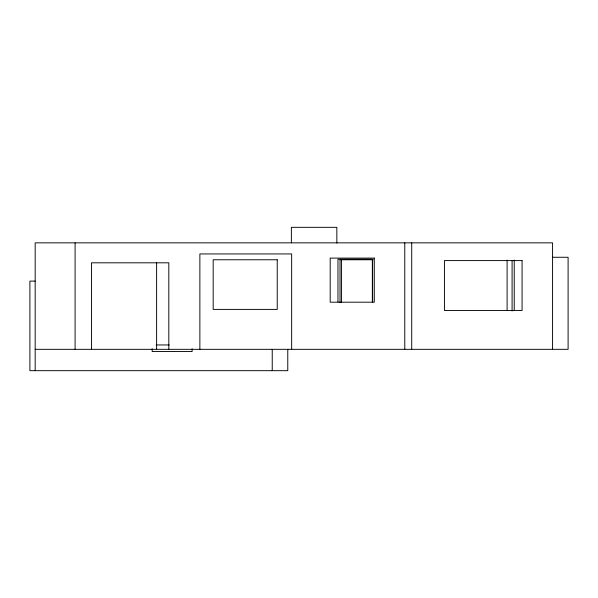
<?xml version="1.0" encoding="UTF-8"?>
<svg xmlns="http://www.w3.org/2000/svg" width="598" height="598" viewBox="0 0 598 598"><rect width="100%" height="100%" fill="white"/><g stroke="black" fill="none" stroke-linecap="round" stroke-linejoin="round"><path stroke-width="0.9" d="M552.574 257.267L568.1 257.267L568.1 349.329L35.17 349.329M373.309 259.764L340.038 259.764L340.038 302.678M35.17 281.112L29.9 281.112L29.9 370.678L287.773 370.678L287.773 349.314M156.205 344.949L169.249 344.949M552.574 349.329L552.574 242.848L35.17 242.848L35.17 370.678M514.228 260.04L514.228 310.384M512.09 260.593L512.09 311.035M507.097 260.04L507.097 310.384M411.716 242.848L411.716 349.329M404.779 242.848L404.779 349.329M372.621 259.592L372.621 302.476M372.337 301.945L372.337 259.211L337.96 259.211L337.96 301.945M341.563 259.592L341.563 302.476M336.846 243.109L336.846 227.322L291.376 227.322L291.376 242.848M291.652 349.329L291.652 253.941L199.874 253.941L199.874 349.329M272.24 349.314L272.24 370.678M192.108 348.746L192.108 351.542L152.184 351.542L152.184 348.746M168.815 349.329L168.815 262.814L91.457 262.814L91.457 349.329M156.616 262.567L156.616 349.329M75.094 242.848L75.094 349.329M374.281 258.104L330.193 258.104L330.193 302.192L374.281 302.192L374.281 258.104M277.233 259.764L213.18 259.764L213.18 309.398L277.233 309.398L277.233 259.764M522.069 260.593L444.434 260.593L444.434 310.504L522.069 310.504L522.069 260.593"/></g></svg>
